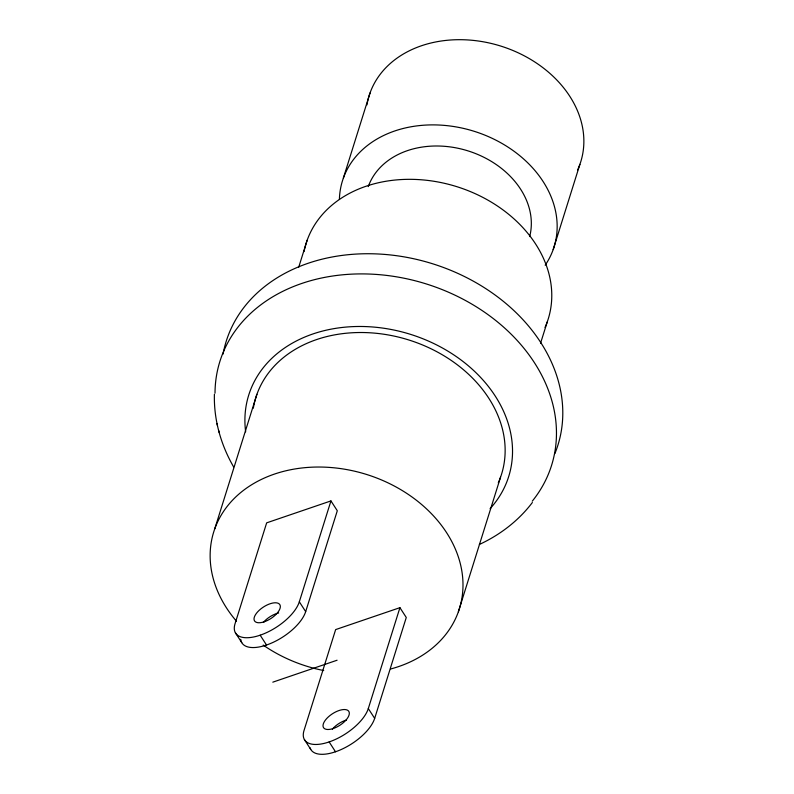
<?xml version="1.0" encoding="UTF-8"?>
<svg xmlns="http://www.w3.org/2000/svg" width="794" height="794" viewBox="0 0 794 794"><rect width="100%" height="100%" fill="white"/><g stroke="black" fill="none" stroke-linecap="round" stroke-linejoin="round"><path stroke-width="1.19" d="M214.41 394.241C213.685 419.669 220.93 444.938 233.605 466.882M214.757 528.834L256.909 394.32M298.663 267.37L307.169 240.225M343.355 178.114L370.054 92.928M260.164 635.19A37.576 17.131 -32.9 0 0 299.328 601.802L330.949 500.915L266.665 522.849L235.044 623.737A37.576 17.131 -32.9 0 0 260.164 635.19L266.516 645.016M240.711 639.309A37.576 17.131 -32.9 0 0 271.052 643.279A37.576 17.131 -32.9 0 0 305.68 611.638L337.301 510.75L330.949 500.915M329.143 741.933A37.576 17.131 -32.9 0 0 368.307 708.556L399.928 607.668L335.644 629.592L304.023 730.48A37.576 17.131 -32.9 0 0 329.143 741.933L335.495 751.769M310.047 747.799A37.576 17.131 -32.9 0 0 341.648 749.318A37.576 17.131 -32.9 0 0 374.669 718.381L406.28 617.494L399.928 607.668M553.19 249.564L579.888 164.378M540.565 343.216L547.225 321.977M458.366 611.787L500.528 477.273M532.367 502.513C518.611 520.695 500.002 534.918 479.368 544.466M272.808 682.165L337.083 660.231M299.328 601.802L305.68 611.638M368.307 708.556L374.669 718.381M235.411 632.808L241.763 642.634M304.39 739.551L310.742 749.387M216.96 423.49L217.457 425.544M218.568 430.269L219.055 432.283M339.405 199.373A110.852 86.516 17.4 0 1 474.951 131.546A110.852 86.516 17.4 0 1 545.18 265.206M366.967 104.877A110.852 86.516 17.4 0 1 500.389 45.953A110.852 86.516 17.4 0 1 577.536 170.095M368.257 186.59A84.551 65.981 17.4 0 1 467.656 150.771A84.551 65.981 17.4 0 1 529.677 236.592M304.052 251.589A126.822 98.972 17.4 0 1 456.997 186.719A126.822 98.972 17.4 0 1 545.021 327.446M223.064 354.104A173.797 135.635 17.4 0 1 429.981 262.963A173.797 135.635 17.4 0 1 554.877 453.582M215.015 393.159A173.797 135.635 17.4 0 1 431.489 285.642A173.797 135.635 17.4 0 1 532.258 501.183M245.654 431.876A136.211 106.307 17.4 0 1 410.617 334.383A136.211 106.307 17.4 0 1 490.097 508.646M263.409 622.377A15.026 6.848 -32.9 0 1 278.644 612.988M332.388 729.13A15.026 6.848 -32.9 0 1 346.482 720.019M236.443 621.176A128.697 100.441 17.4 0 1 266.695 477.025A128.697 100.441 17.4 0 1 446.645 532.754A128.697 100.441 17.4 0 1 390.727 668.965M323.724 670.543A128.697 100.441 17.4 0 1 263.171 645.085M253.326 408.205A128.697 100.441 17.4 0 1 407.491 339.564A128.697 100.441 17.4 0 1 498.295 482.821M263.787 621.93A15.026 6.848 -32.9 0 0 279.895 604.75A15.026 6.848 -32.9 0 0 257.881 611.618A15.026 6.848 -32.9 0 0 263.787 621.93M332.765 728.674A15.026 6.848 -32.9 0 0 348.884 711.503A15.026 6.848 -32.9 0 0 326.86 718.371A15.026 6.848 -32.9 0 0 332.765 728.674"/></g></svg>
